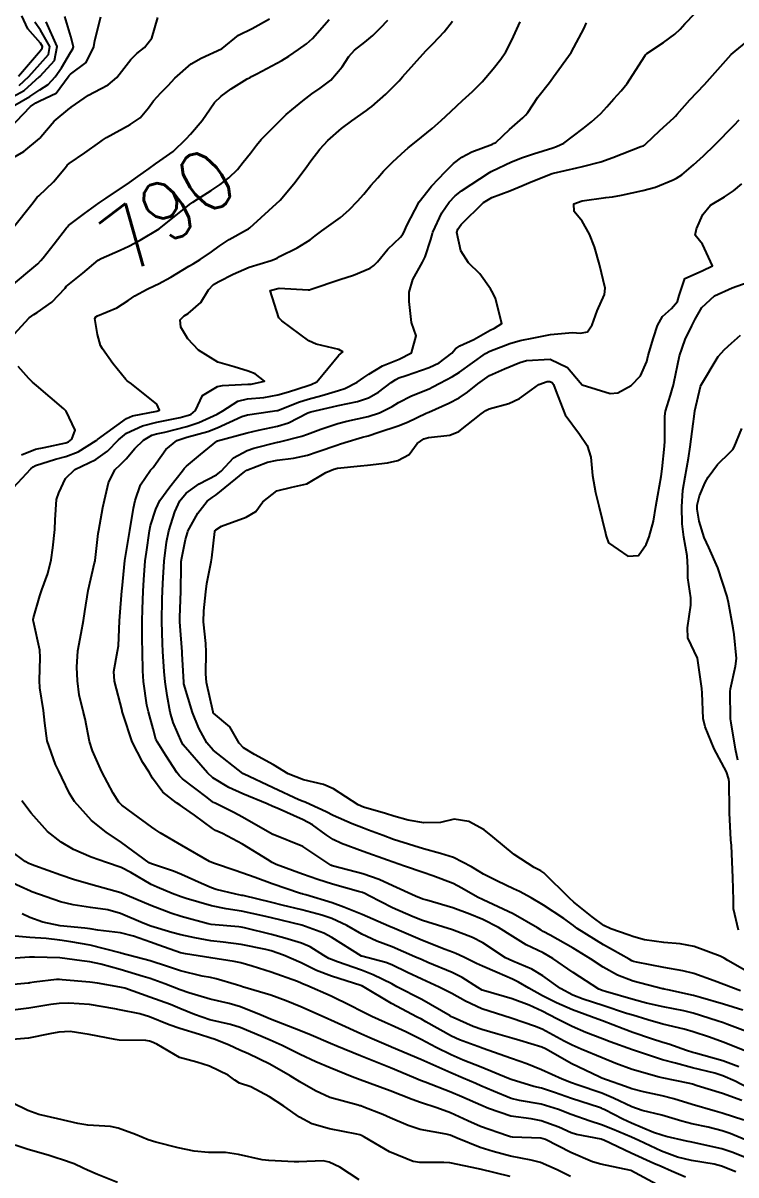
# Model space of a CAD drawing. Header units: metres. Extents: x 307586 to 320046, y 7427249 to 7434250.
# Drawn here: x 318993.1 to 319040.3, y 7429899.3 to 7429975.6 of the extents above; entities that cross this region are included whole.
import ezdxf
from ezdxf.enums import TextEntityAlignment as Align

# ---------------------------------------------------------------- set-up
doc = ezdxf.new("R2010")
doc.units = ezdxf.units.M
doc.header["$MEASUREMENT"] = 0
for name, color, linetype in [('Cotas', 45, 'Continuous'), ('Curvas de Nivel 1m', 11, 'Continuous'), ('Curvas de Nivel 5m', 15, 'Continuous')]:
    doc.layers.add(name, color=color, linetype=linetype)
doc.styles.add('Style-STANDARD', font='STANDARD.shx')

msp = doc.modelspace()

# ---------------------------------------------------------------- linework, layer by layer
at = {"layer": 'Curvas de Nivel 1m', "flags": 128}
for points, elevation in [([(318991.894, 7429944.208), (318993.607, 7429946.065), (318993.762, 7429946.216), (318993.916, 7429946.293), (318995.256, 7429946.714), (318995.926, 7429946.898), (318996.752, 7429947.206), (318997.942, 7429947.945), (318997.978, 7429947.974), (318998.021, 7429948.009), (318999.957, 7429949.416), (319000.356, 7429949.589), (319001.962, 7429949.904), (319002.125, 7429949.968), (319001.969, 7429950.349), (319000.279, 7429951.697), (318999.992, 7429951.91), (318999.901, 7429951.991), (318999.049, 7429953.05), (318998.351, 7429954.015), (318998.239, 7429954.24), (318998.022, 7429954.972), (318997.847, 7429956.022), (318997.92, 7429956.136), (318998.036, 7429956.199), (318999.314, 7429956.731), (319000.051, 7429957.215), (319000.503, 7429957.538), (319001.313, 7429957.978), (319001.82, 7429958.218), (319002.067, 7429958.339), (319002.881, 7429958.767), (319004.078, 7429959.492), (319004.361, 7429959.657), (319004.826, 7429959.933), (319005.57, 7429960.446), (319006.097, 7429960.829), (319006.749, 7429961.268), (319007.907, 7429961.902), (319008.041, 7429961.974), (319008.114, 7429962.036), (319010.133, 7429963.87), (319011.041, 7429964.964), (319011.721, 7429965.854), (319011.901, 7429966.108), (319012.162, 7429966.471), (319012.761, 7429967.255), (319013.274, 7429967.834), (319014.191, 7429968.624), (319014.883, 7429969.126), (319015.836, 7429969.804), (319016.05, 7429969.957), (319016.207, 7429970.079), (319017.118, 7429970.892), (319018.007, 7429971.782), (319018.114, 7429971.901), (319018.236, 7429972.038), (319019.776, 7429973.757), (319020.258, 7429974.257), (319020.988, 7429975.021), (319021.543, 7429975.737)], 791), ([(318992.159, 7429966.525), (318993.151, 7429967.092), (318994.181, 7429967.948), (318994.239, 7429968.002), (318994.283, 7429968.059), (318995.149, 7429969.095), (318996.202, 7429969.967), (318996.242, 7429970), (318996.287, 7429970.039), (318997.427, 7429970.816), (318998.221, 7429971.251), (318998.734, 7429971.503), (318999.3, 7429972.004), (319000.245, 7429973.196), (319000.64, 7429973.595), (319001.134, 7429973.981), (319001.622, 7429974.614), (319002.032, 7429975.972)], 787), ([(318992.188, 7429968.6), (318993.6, 7429970.069), (318993.946, 7429970.325), (318994.209, 7429970.456), (318995.297, 7429970.968), (318996.096, 7429972.041), (318996.147, 7429972.128), (318996.235, 7429972.228), (318997.284, 7429972.988), (318997.78, 7429974.025), (318997.843, 7429974.438), (318998.244, 7429976.02)], 786), ([(318992.193, 7429958.088), (318994.079, 7429959.652), (318994.273, 7429959.866), (318994.42, 7429960.057), (318995.158, 7429960.988), (318995.981, 7429962.041), (318996.041, 7429962.114), (318996.114, 7429962.183), (318997.17, 7429962.982), (318998.13, 7429963.689), (318998.611, 7429964.013), (319000.143, 7429965.041), (319000.695, 7429965.437), (319001.451, 7429965.977), (319001.861, 7429966.27), (319002.16, 7429966.467), (319003.036, 7429967.091), (319003.909, 7429967.944), (319004.186, 7429968.236), (319004.971, 7429969.156), (319005.489, 7429969.927), (319005.783, 7429970.35), (319006.216, 7429970.77), (319006.882, 7429971.255), (319007.941, 7429971.903), (319008.136, 7429971.999), (319008.234, 7429972.053), (319008.58, 7429972.239), (319010.245, 7429973.115), (319010.704, 7429973.41), (319011.351, 7429973.859), (319011.878, 7429974.232), (319012.26, 7429974.572), (319013.382, 7429975.833)], 789), ([(318992.211, 7429970.602), (318993.165, 7429971.13), (318994.197, 7429972.061), (318994.233, 7429972.095), (318995.177, 7429973.117), (318995.358, 7429974.049), (318994.63, 7429975.696)], 784), ([(318992.472, 7429962.084), (318993.672, 7429963.613), (318994.029, 7429964.062), (318994.134, 7429964.163), (318995.116, 7429965.077), (318995.9, 7429966.043), (318996.017, 7429966.18), (318996.157, 7429966.3), (318997.186, 7429967.012), (318998.178, 7429967.714), (318998.359, 7429967.838), (318998.633, 7429968.013), (319000.192, 7429968.878), (319000.852, 7429969.328), (319001.405, 7429969.978), (319001.738, 7429970.446), (319002.218, 7429970.974), (319002.711, 7429971.477), (319003.162, 7429971.956), (319004.242, 7429972.897), (319004.892, 7429973.288), (319006.253, 7429973.892), (319006.272, 7429973.901), (319006.297, 7429973.92), (319007.379, 7429974.791), (319008.266, 7429975.254), (319009.414, 7429975.883)], 788), ([(318992.787, 7429972.082), (318994.25, 7429973.785), (318994.374, 7429973.937), (318994.392, 7429974.059), (318994.255, 7429974.278), (318993.415, 7429975.224), (318993.009, 7429976.079)], 782), ([(319041.434, 7429904.879), (319040.258, 7429905.502), (319039.438, 7429905.872), (319038.921, 7429906.035), (319037.446, 7429906.396), (319036.306, 7429906.691), (319035.453, 7429906.926), (319033.463, 7429907.58), (319031.977, 7429908.111), (319031.47, 7429908.306), (319030.365, 7429908.73), (319029.478, 7429909.119), (319028.45, 7429909.64), (319027.49, 7429910.135), (319026.619, 7429910.541), (319025.502, 7429910.954), (319023.747, 7429911.46), (319023.511, 7429911.547), (319023.227, 7429911.704), (319022.172, 7429912.373), (319021.523, 7429912.697), (319019.902, 7429913.373), (319019.531, 7429913.537), (319019.054, 7429913.755), (319017.539, 7429914.397), (319016.536, 7429914.779), (319015.547, 7429915.239), (319014.536, 7429915.81), (319013.56, 7429916.28), (319012.882, 7429916.511), (319011.568, 7429916.857), (319010.263, 7429917.173), (319009.575, 7429917.335), (319007.674, 7429917.797), (319007.582, 7429917.817), (319007.181, 7429917.896), (319005.883, 7429918.212), (319005.587, 7429918.309), (319004.92, 7429918.596), (319003.596, 7429919.208), (319003.066, 7429919.416), (319001.602, 7429919.898), (319001.462, 7429919.971), (318999.623, 7429921.318), (318998.593, 7429922), (318997.634, 7429922.766), (318996.515, 7429924.027), (318996.183, 7429924.557), (318995.669, 7429925.633), (318995.465, 7429926.042), (318995.241, 7429926.483), (318994.694, 7429928.05), (318994.542, 7429929.224), (318994.449, 7429930.053), (318994.218, 7429931.576), (318994.192, 7429932.056), (318994.242, 7429933.579), (318994.202, 7429934.056), (318993.792, 7429935.962), (318993.771, 7429936.039), (318993.768, 7429936.06), (318993.767, 7429936.087), (318993.795, 7429936.199), (318994.208, 7429937.666), (318994.348, 7429938.055), (318994.751, 7429939.134), (318994.962, 7429940.049), (318995.066, 7429940.833), (318995.196, 7429942.047), (318995.226, 7429942.7), (318995.314, 7429944.046), (318995.458, 7429944.484), (318995.907, 7429945.428), (318996.523, 7429946.031), (318997.464, 7429946.473), (318997.923, 7429946.684), (318998.696, 7429947.238), (318999.421, 7429947.995), (318999.947, 7429948.426), (319001.019, 7429948.913), (319001.955, 7429949.155), (319003.495, 7429949.484), (319003.959, 7429949.596), (319004.217, 7429949.681), (319004.524, 7429949.934), (319004.983, 7429950.925), (319005.987, 7429951.527), (319006.318, 7429951.586), (319007.99, 7429951.677), (319008.197, 7429951.69), (319009.096, 7429951.883), (319008.47, 7429952.366), (319007.999, 7429952.538), (319007.084, 7429952.827), (319006.005, 7429953.15), (319004.722, 7429953.933), (319004.02, 7429954.687), (319003.539, 7429955.459), (319003.509, 7429955.948), (319003.771, 7429956.21), (319004.039, 7429956.374), (319004.884, 7429957.098), (319005.379, 7429957.927), (319005.707, 7429958.283), (319006.069, 7429958.492), (319007.014, 7429958.971), (319008.078, 7429959.428), (319009.537, 7429959.878), (319009.919, 7429960.039), (319010.087, 7429960.142), (319011.249, 7429960.705), (319012.104, 7429961.25), (319012.436, 7429961.517), (319012.881, 7429961.838), (319014.122, 7429962.727), (319014.708, 7429963.233), (319015.257, 7429963.809), (319015.664, 7429964.278), (319016.143, 7429964.844), (319016.587, 7429965.358), (319016.974, 7429965.792), (319017.56, 7429966.388), (319018.17, 7429966.948), (319018.612, 7429967.338), (319019.135, 7429967.766), (319020.192, 7429968.628), (319020.786, 7429969.155), (319021.428, 7429969.738), (319021.824, 7429970.119), (319022.214, 7429970.477), (319022.867, 7429971.077), (319023.502, 7429971.711), (319024.242, 7429972.573), (319024.736, 7429973.207), (319025.079, 7429973.692), (319025.48, 7429974.469), (319026.027, 7429975.682)], 792), ([(319040.964, 7429907.495), (319039.469, 7429908.1), (319038.568, 7429908.423), (319037.475, 7429908.777), (319036.883, 7429908.945), (319035.48, 7429909.286), (319034.476, 7429909.57), (319033.487, 7429909.873), (319033.074, 7429910.001), (319031.496, 7429910.51), (319030.187, 7429910.939), (319029.506, 7429911.198), (319028.685, 7429911.638), (319027.521, 7429912.496), (319026.801, 7429912.936), (319025.531, 7429913.451), (319025.049, 7429913.685), (319023.543, 7429914.666), (319022.863, 7429915.027), (319021.551, 7429915.526), (319020.902, 7429915.737), (319019.559, 7429916.151), (319018.93, 7429916.389), (319017.571, 7429916.999), (319016.022, 7429917.793), (319015.731, 7429917.944), (319015.585, 7429918.001), (319015.317, 7429918.071), (319013.59, 7429918.551), (319012.616, 7429918.858), (319011.597, 7429919.226), (319009.87, 7429919.867), (319009.605, 7429919.995), (319009.296, 7429920.185), (319007.623, 7429921.211), (319006.31, 7429921.91), (319005.841, 7429922.123), (319005.636, 7429922.246), (319004.446, 7429923.131), (319003.65, 7429923.69), (319003.507, 7429923.797), (319003.264, 7429923.946), (319002.346, 7429924.646), (319001.669, 7429925.582), (319001.451, 7429925.972), (319001.043, 7429926.616), (319000.317, 7429927.984), (318999.721, 7429929.8), (318999.673, 7429929.99), (318999.653, 7429930.061), (318999.155, 7429931.996), (318999.119, 7429932.637), (318999.363, 7429933.994), (318999.417, 7429934.353), (318999.492, 7429935.993), (318999.501, 7429936.289), (318999.651, 7429937.992), (318999.665, 7429938.151), (318999.843, 7429939.99), (319000.123, 7429941.733), (319000.161, 7429941.987), (319000.413, 7429943.459), (319000.523, 7429943.984), (319000.871, 7429945.012), (319001.544, 7429945.974), (319001.719, 7429946.169), (319001.92, 7429946.453), (319002.547, 7429947.347), (319003.289, 7429947.95), (319003.945, 7429948.176), (319005.327, 7429948.549), (319005.952, 7429948.79), (319007.599, 7429949.544), (319007.96, 7429949.656), (319009.458, 7429949.878), (319009.902, 7429949.932), (319009.964, 7429949.946), (319011.338, 7429950.49), (319011.976, 7429950.691), (319012.878, 7429950.938), (319013.984, 7429951.258), (319014.406, 7429951.397), (319015.234, 7429951.808), (319015.678, 7429952.122), (319015.998, 7429952.352), (319016.898, 7429952.898), (319018.009, 7429953.342), (319018.821, 7429953.768), (319019.135, 7429954.874), (319018.822, 7429955.768), (319018.672, 7429957.153), (319018.68, 7429957.771), (319018.909, 7429958.605), (319019.544, 7429959.758), (319019.722, 7429960.122), (319020.106, 7429961.27), (319020.208, 7429961.653), (319020.242, 7429961.749), (319020.834, 7429963.035), (319021.328, 7429963.738), (319021.721, 7429964.151), (319022.14, 7429964.485), (319023.99, 7429965.702), (319024.092, 7429965.763), (319024.154, 7429965.797), (319025.445, 7429966.406), (319026.168, 7429966.701), (319026.9, 7429966.945), (319028.178, 7429967.338), (319028.419, 7429967.417), (319028.909, 7429967.649), (319030.193, 7429968.61), (319030.75, 7429969.071), (319031.368, 7429969.618), (319031.771, 7429970.053), (319032.218, 7429970.593), (319032.705, 7429971.124), (319033.108, 7429971.597), (319034.251, 7429973.392), (319034.327, 7429973.504), (319034.41, 7429973.578), (319035.514, 7429974.317), (319036.273, 7429974.87), (319036.627, 7429975.207), (319036.939, 7429975.553), (319037.589, 7429976.248)], 794), ([(318992.834, 7429971.471), (318993.486, 7429972.071), (318994.241, 7429972.9), (318994.776, 7429973.526), (318994.864, 7429974.054), (318994.264, 7429975.144), (318993.872, 7429975.669)], 783), ([(319040.5, 7429906.452), (319039.453, 7429906.863), (319037.627, 7429907.361), (319037.461, 7429907.403), (319037.043, 7429907.536), (319035.868, 7429907.955), (319035.468, 7429908.077), (319034.73, 7429908.308), (319033.475, 7429908.742), (319032.856, 7429908.968), (319031.482, 7429909.5), (319031.172, 7429909.613), (319029.492, 7429910.227), (319028.435, 7429910.704), (319027.506, 7429911.17), (319026.598, 7429911.664), (319025.911, 7429912.068), (319025.519, 7429912.264), (319024.506, 7429912.707), (319023.527, 7429913.13), (319023.136, 7429913.313), (319022.292, 7429913.719), (319021.769, 7429913.96), (319021.536, 7429914.052), (319021.047, 7429914.226), (319019.544, 7429914.827), (319017.707, 7429915.613), (319017.552, 7429915.678), (319017.486, 7429915.705), (319017.331, 7429915.773), (319015.564, 7429916.552), (319014.338, 7429917.046), (319013.575, 7429917.318), (319011.819, 7429917.846), (319011.634, 7429917.9), (319011.584, 7429917.916), (319011.484, 7429917.951), (319009.59, 7429918.575), (319008.483, 7429918.992), (319007.597, 7429919.312), (319007.157, 7429919.455), (319005.782, 7429919.917), (319005.604, 7429919.993), (319005.456, 7429920.071), (319003.62, 7429921.112), (319002.177, 7429921.962), (319001.85, 7429922.181), (319001.637, 7429922.341), (319000.382, 7429923.246), (318999.651, 7429923.788), (318999.453, 7429923.992), (318999.066, 7429924.588), (318998.321, 7429926.004), (318997.694, 7429927.401), (318997.509, 7429928.013), (318997.207, 7429929.507), (318997.088, 7429930.02), (318996.823, 7429931.107), (318996.707, 7429932.026), (318996.665, 7429932.935), (318996.734, 7429934.026), (318996.939, 7429935.177), (318997.108, 7429936.02), (318997.2, 7429936.621), (318997.401, 7429938.016), (318997.841, 7429939.844), (318997.877, 7429939.975), (318997.885, 7429940.01), (318998.082, 7429941.796), (318998.114, 7429942.008), (318998.389, 7429943.504), (318998.494, 7429944.004), (318998.761, 7429945.144), (318999.181, 7429945.997), (318999.543, 7429946.369), (318999.924, 7429946.742), (319000.505, 7429947.413), (319001.066, 7429947.979), (319001.624, 7429948.295), (319001.947, 7429948.385), (319002.499, 7429948.512), (319003.952, 7429948.883), (319004.75, 7429949.137), (319005.961, 7429949.692), (319006.324, 7429949.916), (319007.316, 7429950.563), (319007.975, 7429950.718), (319009.051, 7429950.809), (319009.979, 7429950.97), (319010.673, 7429951.173), (319011.989, 7429951.59), (319012.185, 7429951.652), (319012.556, 7429951.842), (319014.011, 7429953.6), (319014.132, 7429953.698), (319014.276, 7429953.817), (319014.015, 7429953.988), (319012.507, 7429954.332), (319012.02, 7429954.544), (319010.241, 7429955.868), (319010.036, 7429956.087), (319009.468, 7429957.879), (319010.065, 7429958.031), (319011.993, 7429957.921), (319012.064, 7429957.927), (319012.183, 7429957.967), (319014.071, 7429958.618), (319014.976, 7429958.909), (319016.079, 7429959.376), (319016.336, 7429959.542), (319016.569, 7429959.795), (319017.262, 7429960.622), (319018.107, 7429961.413), (319018.263, 7429961.626), (319018.335, 7429961.777), (319018.502, 7429962.159), (319019.336, 7429963.762), (319020.144, 7429964.809), (319020.612, 7429965.281), (319021.058, 7429965.741), (319021.599, 7429966.298), (319022.168, 7429966.72), (319022.829, 7429967.065), (319024.181, 7429967.584), (319024.265, 7429967.616), (319024.405, 7429967.698), (319025.323, 7429968.558), (319026.199, 7429969.324), (319026.387, 7429969.492), (319026.533, 7429969.677), (319027.191, 7429970.697), (319027.957, 7429971.663), (319028.079, 7429971.817), (319028.237, 7429972.031), (319029.408, 7429973.643), (319030.269, 7429975.27), (319030.369, 7429975.532), (319030.42, 7429975.629)], 793), ([(319040.77, 7429910.221), (319039.499, 7429910.599), (319037.971, 7429911.06), (319037.508, 7429911.183), (319035.796, 7429911.556), (319035.563, 7429911.609), (319035.513, 7429911.617), (319035.44, 7429911.634), (319033.518, 7429912.138), (319032.462, 7429912.536), (319031.527, 7429913.068), (319030.69, 7429913.618), (319029.54, 7429914.322), (319028.007, 7429915.187), (319027.551, 7429915.43), (319027.408, 7429915.508), (319027.172, 7429915.656), (319025.567, 7429916.588), (319023.9, 7429917.375), (319023.58, 7429917.516), (319023.197, 7429917.706), (319022.17, 7429918.302), (319021.592, 7429918.598), (319020.23, 7429919.111), (319019.599, 7429919.323), (319018.361, 7429919.762), (319017.607, 7429920.02), (319017.238, 7429920.146), (319015.617, 7429920.727), (319014.193, 7429921.246), (319013.628, 7429921.513), (319013.185, 7429921.827), (319012.28, 7429922.481), (319011.643, 7429922.819), (319009.921, 7429923.596), (319009.651, 7429923.709), (319009.262, 7429923.874), (319007.659, 7429924.532), (319006.725, 7429924.966), (319005.67, 7429925.608), (319005.313, 7429925.924), (319003.701, 7429927.793), (319003.607, 7429927.941), (319003.032, 7429929.267), (319002.84, 7429929.953), (319002.647, 7429931.049), (319002.503, 7429931.959), (319002.437, 7429932.637), (319002.355, 7429933.961), (319002.325, 7429934.509), (319002.294, 7429935.962), (319002.32, 7429937.457), (319002.331, 7429937.962), (319002.351, 7429938.485), (319002.444, 7429939.961), (319002.596, 7429941.225), (319002.759, 7429941.957), (319003.16, 7429943.225), (319003.479, 7429943.946), (319003.898, 7429944.47), (319004.762, 7429945.074), (319005.91, 7429945.666), (319006.211, 7429945.916), (319007.037, 7429946.792), (319007.934, 7429947.292), (319008.387, 7429947.435), (319009.942, 7429947.834), (319009.971, 7429947.841), (319010.092, 7429947.869), (319011.56, 7429948.24), (319011.948, 7429948.375), (319012.82, 7429948.706), (319013.956, 7429949.086), (319014.539, 7429949.232), (319015.96, 7429949.536), (319016.715, 7429949.789), (319017.544, 7429950.202), (319017.973, 7429950.459), (319018.836, 7429950.911), (319019.987, 7429951.382), (319020.239, 7429951.498), (319020.695, 7429951.743), (319021.543, 7429952.189), (319022, 7429952.476), (319023.731, 7429953.704), (319024.015, 7429953.861), (319025.33, 7429954.377), (319026.022, 7429954.566), (319026.937, 7429954.758), (319028.026, 7429954.976), (319029.496, 7429955.107), (319030.027, 7429955.057), (319030.494, 7429955.159), (319030.795, 7429955.622), (319031.125, 7429956.541), (319031.598, 7429957.615), (319031.645, 7429958.037), (319031.27, 7429959.618), (319030.939, 7429960.783), (319030.62, 7429961.625), (319030.121, 7429962.474), (319029.607, 7429963.117), (319029.585, 7429963.638), (319030.135, 7429963.837), (319031.7, 7429964.051), (319032.138, 7429964.103), (319032.743, 7429964.202), (319034.147, 7429964.506), (319034.99, 7429964.732), (319036.158, 7429965.213), (319036.385, 7429965.332), (319036.72, 7429965.554), (319037.502, 7429966.214), (319038.176, 7429966.814), (319038.915, 7429967.529), (319040.196, 7429968.832), (319040.524, 7429969.182)], 796), ([(319040.615, 7429911.499), (319039.517, 7429911.915), (319038.876, 7429912.16), (319037.524, 7429912.648), (319036.808, 7429912.823), (319035.528, 7429913.039), (319033.721, 7429913.388), (319033.531, 7429913.437), (319033.427, 7429913.477), (319033.247, 7429913.584), (319032.148, 7429914.21), (319031.542, 7429914.537), (319029.806, 7429915.627), (319029.556, 7429915.811), (319028.917, 7429916.282), (319027.576, 7429917.175), (319026.745, 7429917.663), (319025.983, 7429918.07), (319025.589, 7429918.255), (319024.527, 7429918.758), (319023.598, 7429919.23), (319023.3, 7429919.405), (319022.799, 7429919.712), (319021.612, 7429920.32), (319020.757, 7429920.597), (319019.62, 7429920.896), (319017.996, 7429921.397), (319017.629, 7429921.523), (319016.94, 7429921.78), (319015.98, 7429922.139), (319015.638, 7429922.265), (319014.891, 7429922.557), (319013.646, 7429923.109), (319013.166, 7429923.345), (319012.104, 7429923.843), (319011.787, 7429923.981), (319011.655, 7429924.028), (319011.369, 7429924.14), (319009.664, 7429924.951), (319007.693, 7429925.87), (319007.673, 7429925.877), (319007.649, 7429925.89), (319005.696, 7429927.438), (319005.276, 7429927.924), (319004.738, 7429928.904), (319004.313, 7429929.934), (319003.751, 7429931.828), (319003.737, 7429931.94), (319003.64, 7429933.81), (319003.632, 7429933.942), (319003.496, 7429935.65), (319003.484, 7429935.945), (319003.492, 7429936.25), (319003.546, 7429937.944), (319003.566, 7429939.67), (319003.581, 7429939.944), (319003.612, 7429940.178), (319003.865, 7429941.389), (319003.98, 7429941.831), (319004.018, 7429941.939), (319004.675, 7429943.142), (319005.297, 7429943.926), (319005.635, 7429944.183), (319005.897, 7429944.361), (319007.784, 7429945.892), (319007.855, 7429945.949), (319007.914, 7429945.985), (319009.293, 7429946.506), (319009.925, 7429946.646), (319011.007, 7429946.779), (319011.93, 7429946.981), (319012.584, 7429947.19), (319013.941, 7429947.663), (319014.059, 7429947.701), (319014.404, 7429947.815), (319015.589, 7429948.161), (319015.948, 7429948.267), (319016.66, 7429948.499), (319017.954, 7429948.918), (319018.563, 7429949.158), (319019.798, 7429949.752), (319019.909, 7429949.805), (319019.964, 7429949.829), (319021.293, 7429950.417), (319021.979, 7429950.78), (319022.544, 7429951.162), (319023.209, 7429951.712), (319023.998, 7429952.245), (319024.986, 7429952.708), (319026.007, 7429953.128), (319026.432, 7429953.253), (319028.01, 7429953.328), (319029.154, 7429952.793), (319029.994, 7429951.785), (319030.126, 7429951.629), (319031.985, 7429951.065), (319032.486, 7429951.102), (319033.383, 7429951.589), (319034, 7429952.243), (319034.403, 7429953.182), (319034.506, 7429953.575), (319034.844, 7429954.752), (319035.13, 7429955.569), (319035.451, 7429956.164), (319036.054, 7429956.699), (319036.45, 7429957.165), (319036.564, 7429957.555), (319036.935, 7429958.691), (319038.079, 7429959.182), (319038.757, 7429959.53), (319038.104, 7429960.967), (319037.612, 7429961.545), (319037.695, 7429961.966), (319038.127, 7429962.911), (319038.63, 7429963.533), (319039.558, 7429964.102), (319040.148, 7429964.489), (319040.713, 7429964.946)], 797), ([(319041.523, 7429912.505), (319039.788, 7429913.507), (319039.535, 7429913.655), (319039.267, 7429913.783), (319037.547, 7429914.436), (319036.622, 7429914.617), (319035.544, 7429914.693), (319034.249, 7429914.87), (319033.548, 7429915.074), (319033.172, 7429915.208), (319032.034, 7429915.603), (319031.556, 7429915.819), (319030.792, 7429916.39), (319029.579, 7429917.377), (319029.297, 7429917.633), (319027.599, 7429919.304), (319027.393, 7429919.445), (319026.942, 7429919.66), (319025.616, 7429920.532), (319024.21, 7429921.694), (319023.637, 7429922.15), (319022.634, 7429922.707), (319021.644, 7429922.869), (319020.74, 7429922.641), (319019.642, 7429922.631), (319018.6, 7429922.804), (319017.646, 7429923.067), (319017.108, 7429923.239), (319015.651, 7429923.652), (319015.301, 7429923.804), (319013.663, 7429924.873), (319012.99, 7429925.154), (319011.669, 7429925.464), (319010.654, 7429925.86), (319009.682, 7429926.465), (319008.43, 7429927.145), (319007.698, 7429927.588), (319007.419, 7429927.894), (319006.799, 7429928.989), (319005.723, 7429929.884), (319005.696, 7429929.92), (319005.683, 7429929.961), (319005.247, 7429931.925), (319005.197, 7429932.488), (319005.231, 7429933.925), (319005.198, 7429934.506), (319005.055, 7429935.927), (319005.068, 7429936.663), (319005.214, 7429937.926), (319005.279, 7429938.475), (319005.548, 7429939.923), (319005.592, 7429940.178), (319005.795, 7429941.921), (319005.817, 7429941.977), (319005.874, 7429942.04), (319006.233, 7429942.271), (319007.883, 7429942.865), (319008.527, 7429943.243), (319008.99, 7429943.879), (319009.9, 7429944.61), (319010.899, 7429944.856), (319011.905, 7429945.089), (319013.142, 7429945.832), (319013.68, 7429946.06), (319013.917, 7429946.111), (319015.452, 7429946.272), (319015.921, 7429946.322), (319017.231, 7429946.473), (319017.926, 7429946.62), (319018.677, 7429947.017), (319019.206, 7429947.757), (319019.637, 7429948.062), (319019.947, 7429948.143), (319021.376, 7429948.308), (319021.951, 7429948.551), (319023.436, 7429949.708), (319023.739, 7429949.93), (319023.968, 7429950.042), (319025.27, 7429950.391), (319025.979, 7429950.733), (319026.537, 7429951.12), (319027.267, 7429951.667), (319027.804, 7429951.853), (319027.995, 7429951.866), (319028.135, 7429951.799), (319028.236, 7429951.656), (319028.393, 7429951.247), (319029.012, 7429949.64), (319029.95, 7429948.366), (319030.47, 7429947.625), (319030.699, 7429946.855), (319030.81, 7429945.621), (319031.006, 7429944.515), (319031.23, 7429943.617), (319031.67, 7429941.817), (319031.712, 7429941.612), (319031.866, 7429941.166), (319033.165, 7429940.279), (319033.854, 7429940.336), (319034.369, 7429941.071), (319034.575, 7429941.573), (319034.855, 7429942.598), (319034.998, 7429943.569), (319035.139, 7429944.329), (319035.37, 7429945.566), (319035.431, 7429946.062), (319035.581, 7429947.564), (319035.602, 7429947.908), (319035.596, 7429949.564), (319035.644, 7429949.887), (319035.984, 7429950.954), (319036.122, 7429951.427), (319036.156, 7429951.558), (319036.192, 7429951.755), (319036.567, 7429953.554), (319036.941, 7429954.639), (319037.389, 7429955.547), (319037.613, 7429955.979), (319038.055, 7429956.768), (319038.885, 7429957.528), (319040.068, 7429958.057), (319041.128, 7429958.443)], 798), ([(319040.488, 7429915.501), (319040.162, 7429916.92), (319040.154, 7429917.504), (319040.098, 7429919.005), (319040.077, 7429919.505), (319040.01, 7429921.123), (319039.983, 7429921.506), (319039.884, 7429923.274), (319039.881, 7429923.508), (319039.864, 7429925.324), (319039.844, 7429925.508), (319039.688, 7429925.997), (319038.875, 7429927.518), (319038.266, 7429928.976), (319038.15, 7429929.526), (319038.071, 7429931.204), (319038.046, 7429931.527), (319037.773, 7429933.53), (319037.133, 7429934.88), (319037.108, 7429935.54), (319037.319, 7429937.041), (319037.319, 7429937.538), (319037.138, 7429938.843), (319037.119, 7429939.541), (319037.087, 7429940.309), (319036.872, 7429941.545), (319036.76, 7429942.425), (319036.731, 7429943.547), (319036.806, 7429944.65), (319036.95, 7429945.545), (319037.169, 7429946.775), (319037.279, 7429947.54), (319037.481, 7429949.06), (319037.538, 7429949.536), (319037.599, 7429949.905), (319037.974, 7429951.53), (319037.994, 7429951.595), (319039.144, 7429953.523), (319039.554, 7429953.983), (319040.026, 7429954.391), (319040.606, 7429954.932)], 799), ([(319040.698, 7429904.219), (319039.425, 7429904.686), (319037.75, 7429905.206), (319037.431, 7429905.303), (319037.251, 7429905.352), (319036.292, 7429905.547), (319035.435, 7429905.726), (319035.221, 7429905.778), (319033.444, 7429906.287), (319032.37, 7429906.675), (319031.455, 7429907.05), (319030.064, 7429907.624), (319029.465, 7429907.886), (319028.945, 7429908.159), (319027.476, 7429908.949), (319026.975, 7429909.155), (319025.483, 7429909.663), (319025.434, 7429909.68), (319023.492, 7429910.297), (319022.407, 7429910.809), (319021.507, 7429911.316), (319020.669, 7429911.738), (319019.518, 7429912.276), (319018.568, 7429912.714), (319017.527, 7429913.215), (319017.124, 7429913.372), (319015.533, 7429913.792), (319015.512, 7429913.8), (319013.545, 7429915.028), (319013.023, 7429915.303), (319011.553, 7429915.85), (319009.56, 7429916.32), (319008.982, 7429916.456), (319007.566, 7429916.762), (319006.544, 7429916.93), (319005.571, 7429917.114), (319003.913, 7429917.602), (319003.58, 7429917.715), (319002.966, 7429917.949), (319001.981, 7429918.358), (319001.589, 7429918.546), (319000.24, 7429919.34), (318999.6, 7429919.664), (318998.628, 7429920), (318997.606, 7429920.351), (318996.438, 7429920.855), (318995.616, 7429921.334), (318994.724, 7429922.049), (318993.641, 7429923.262), (318993.017, 7429924.07)], 791), ([(319041.251, 7429901.482), (319039.94, 7429902.047), (319039.4, 7429902.229), (319038.466, 7429902.455), (319037.404, 7429902.681), (319036.726, 7429902.86), (319035.41, 7429903.257), (319034.094, 7429903.573), (319033.415, 7429903.802), (319032.209, 7429904.386), (319031.424, 7429904.71), (319029.794, 7429905.261), (319029.431, 7429905.388), (319028.807, 7429905.636), (319027.442, 7429906.261), (319026.459, 7429906.654), (319025.453, 7429907.013), (319023.499, 7429907.7), (319023.463, 7429907.713), (319021.996, 7429908.25), (319021.471, 7429908.496), (319019.778, 7429909.449), (319019.482, 7429909.612), (319019.209, 7429909.753), (319017.496, 7429910.659), (319015.573, 7429911.799), (319015.536, 7429911.822), (319015.513, 7429911.829), (319015.468, 7429911.846), (319013.519, 7429912.466), (319012.532, 7429912.844), (319011.528, 7429913.338), (319010.355, 7429913.862), (319009.536, 7429914.135), (319009.179, 7429914.231), (319007.54, 7429914.56), (319006.35, 7429914.717), (319005.542, 7429914.814), (319004.478, 7429914.996), (319003.545, 7429915.194), (319002.955, 7429915.357), (319001.551, 7429915.778), (319001.047, 7429915.975), (318999.562, 7429916.626), (318998.713, 7429916.851), (318997.568, 7429917.003), (318996.407, 7429917.191), (318995.573, 7429917.39), (318993.682, 7429918.059), (318993.583, 7429918.1), (318992.218, 7429918.71)], 789), ([(319041.375, 7429900.283), (319040.107, 7429900.774), (319039.386, 7429901.016), (319037.477, 7429901.444), (319037.392, 7429901.457), (319037.048, 7429901.535), (319035.692, 7429901.851), (319035.397, 7429901.929), (319034.851, 7429902.113), (319033.404, 7429902.726), (319032.819, 7429902.998), (319031.63, 7429903.607), (319031.486, 7429903.681), (319031.414, 7429903.712), (319031.267, 7429903.759), (319029.42, 7429904.37), (319028.3, 7429904.766), (319027.427, 7429905.037), (319026.934, 7429905.163), (319025.432, 7429905.612), (319025.251, 7429905.682), (319023.444, 7429906.445), (319022.259, 7429906.909), (319021.456, 7429907.25), (319020.465, 7429907.74), (319019.468, 7429908.274), (319018.459, 7429908.775), (319017.477, 7429909.222), (319017.091, 7429909.388), (319016.208, 7429909.789), (319015.488, 7429910.14), (319014.806, 7429910.494), (319013.503, 7429911.139), (319011.897, 7429911.844), (319011.616, 7429911.951), (319011.514, 7429911.994), (319011.268, 7429912.1), (319009.522, 7429912.738), (319008.276, 7429913.132), (319007.527, 7429913.346), (319007.076, 7429913.445), (319005.53, 7429913.677), (319003.849, 7429913.937), (319003.534, 7429914.017), (319002.089, 7429914.512), (319001.54, 7429914.707), (319000.407, 7429915.119), (318999.546, 7429915.33), (318998.05, 7429915.503), (318997.549, 7429915.594), (318997.182, 7429915.648), (318995.551, 7429915.808), (318994.4, 7429916.052), (318993.557, 7429916.354), (318993.045, 7429916.583)], 788), ([(319040.316, 7429899.496), (319039.368, 7429899.879), (319038.883, 7429900.002), (319037.374, 7429900.245), (319036.45, 7429900.471), (319035.383, 7429900.877), (319033.876, 7429901.575), (319033.395, 7429901.795), (319032.14, 7429902.332), (319031.403, 7429902.625), (319030.653, 7429902.865), (319029.41, 7429903.301), (319028.573, 7429903.638), (319027.416, 7429903.986), (319025.973, 7429904.226), (319025.42, 7429904.366), (319024.263, 7429904.853), (319023.428, 7429905.21), (319023.086, 7429905.361), (319022.245, 7429905.718), (319021.438, 7429906.066), (319020.846, 7429906.332), (319019.451, 7429906.937), (319017.492, 7429907.77), (319017.463, 7429907.784), (319016.062, 7429908.384), (319015.471, 7429908.645), (319013.964, 7429909.329), (319013.48, 7429909.543), (319013.286, 7429909.628), (319012.844, 7429909.83), (319011.492, 7429910.435), (319010.52, 7429910.837), (319009.503, 7429911.196), (319007.635, 7429911.765), (319007.512, 7429911.801), (319007.236, 7429911.894), (319005.899, 7429912.296), (319005.517, 7429912.375), (319004.97, 7429912.474), (319003.522, 7429912.827), (319002.675, 7429913.103), (319001.528, 7429913.49), (318999.585, 7429913.989), (318999.533, 7429914.001), (318997.538, 7429914.527), (318996.255, 7429914.745), (318995.541, 7429914.843), (318994.621, 7429914.97), (318993.543, 7429915.028), (318992.572, 7429915.103)], 787), ([(319036.971, 7429899.148), (319036.054, 7429899.55), (319035.367, 7429899.85), (319034.87, 7429900.065), (319033.38, 7429900.74), (319031.556, 7429901.598), (319031.442, 7429901.648), (319031.394, 7429901.665), (319029.754, 7429901.984), (319029.398, 7429902.095), (319028.588, 7429902.451), (319027.405, 7429902.891), (319026.749, 7429903.002), (319025.408, 7429903.2), (319023.925, 7429903.695), (319023.415, 7429903.912), (319022.168, 7429904.466), (319021.423, 7429904.783), (319019.739, 7429905.438), (319019.431, 7429905.557), (319018.951, 7429905.755), (319017.442, 7429906.398), (319016.433, 7429906.8), (319015.454, 7429907.178), (319013.877, 7429907.816), (319013.465, 7429907.995), (319012.183, 7429908.552), (319011.473, 7429908.849), (319009.892, 7429909.453), (319009.48, 7429909.619), (319008.88, 7429909.876), (319007.491, 7429910.429), (319006.743, 7429910.652), (319005.498, 7429910.941), (319004.089, 7429911.349), (319003.507, 7429911.567), (319002.489, 7429911.955), (319001.77, 7429912.22), (319001.516, 7429912.304), (319001.053, 7429912.439), (318999.522, 7429912.908), (318998.26, 7429913.268), (318997.527, 7429913.41), (318996.99, 7429913.483), (318995.527, 7429913.674), (318993.857, 7429913.727), (318993.528, 7429913.716), (318991.993, 7429913.616)], 786), ([(319029.359, 7429899.195), (319028.465, 7429899.639), (319027.37, 7429900.124), (319026.761, 7429900.271), (319025.376, 7429900.55), (319024.226, 7429900.846), (319023.384, 7429901.109), (319021.86, 7429901.723), (319021.537, 7429901.87), (319021.395, 7429901.932), (319021.126, 7429902.002), (319019.398, 7429902.301), (319018.597, 7429902.562), (319017.406, 7429903.09), (319016.927, 7429903.296), (319015.659, 7429903.796), (319015.479, 7429903.864), (319015.414, 7429903.885), (319015.29, 7429903.926), (319013.419, 7429904.43), (319012.461, 7429904.872), (319011.429, 7429905.46), (319010.784, 7429905.856), (319009.444, 7429906.635), (319008.02, 7429907.318), (319007.458, 7429907.569), (319006.75, 7429907.901), (319005.822, 7429908.271), (319005.468, 7429908.388), (319004.792, 7429908.604), (319003.474, 7429909.003), (319002.769, 7429909.244), (319001.481, 7429909.776), (319000.83, 7429909.977), (318999.487, 7429910.244), (318999.169, 7429910.311), (318997.492, 7429910.591), (318996.128, 7429910.666), (318995.489, 7429910.658), (318994.936, 7429910.598), (318993.486, 7429910.345), (318991.504, 7429910.11)], 784), ([(319025.358, 7429899.197), (319023.385, 7429899.677), (319023.363, 7429899.684), (319023.269, 7429899.701), (319021.369, 7429900.095), (319020.971, 7429900.124), (319019.368, 7429900.117), (319018.936, 7429900.188), (319017.379, 7429900.816), (319015.707, 7429901.795), (319015.505, 7429901.909), (319015.394, 7429901.946), (319015.203, 7429901.993), (319013.398, 7429902.353), (319012.234, 7429902.671), (319011.406, 7429903.126), (319010.375, 7429903.86), (319009.419, 7429904.474), (319008.18, 7429905.128), (319007.428, 7429905.381), (319007.116, 7429905.581), (319006.687, 7429905.901), (319005.442, 7429906.501), (319004.613, 7429906.761), (319003.45, 7429907.071), (319001.968, 7429907.962), (319001.609, 7429908.112), (319001.465, 7429908.158), (319001.239, 7429908.199), (318999.465, 7429908.233), (318999.194, 7429908.265), (318997.469, 7429908.6), (318996.23, 7429908.788), (318995.47, 7429908.761), (318994.878, 7429908.637), (318993.466, 7429908.36), (318991.587, 7429908.211)], 783), ([(319015.355, 7429898.964), (319014.084, 7429899.813), (319013.368, 7429900.153), (319012.969, 7429900.226), (319011.368, 7429900.156), (319011.054, 7429900.159), (319009.368, 7429900.242), (319008.943, 7429900.301), (319007.374, 7429900.659), (319006.506, 7429900.773), (319005.376, 7429900.787), (319004.441, 7429900.865), (319003.38, 7429901.081), (319001.883, 7429901.465), (319001.388, 7429901.632), (319000.54, 7429901.979), (318999.397, 7429902.397), (318998.889, 7429902.504), (318997.392, 7429902.59), (318996.717, 7429902.696), (318995.397, 7429903.01), (318994.148, 7429903.306), (318993.406, 7429903.568), (318992.378, 7429904.076)], 782), ([(318999.351, 7429898.801), (318998.025, 7429899.334), (318997.359, 7429899.606), (318997.089, 7429899.743), (318996.492, 7429900.023), (318995.656, 7429900.326), (318995.367, 7429900.415), (318994.824, 7429900.59), (318993.372, 7429901.007), (318992.578, 7429901.275)], 781)]:
    msp.add_lwpolyline(points, dxfattribs=dict(at, elevation=elevation))
at = {"layer": 'Curvas de Nivel 5m', "flags": 128}
for points, elevation in [([(318992.017, 7429954.463), (318993.505, 7429956.068), (318993.806, 7429956.294), (318994.038, 7429956.432), (318994.994, 7429957.105), (318995.887, 7429958.042), (318995.964, 7429958.141), (318996.065, 7429958.245), (318997.065, 7429959.038), (318998.082, 7429959.902), (318998.27, 7429960.017), (318999.53, 7429960.56), (319000.095, 7429960.822), (319000.852, 7429961.232), (319002.113, 7429961.97), (319004.129, 7429963.587), (319004.335, 7429963.733), (319004.65, 7429963.935), (319005.549, 7429964.516), (319006.143, 7429964.914), (319006.721, 7429965.34), (319007.295, 7429965.909), (319007.682, 7429966.383), (319008.169, 7429966.981), (319008.565, 7429967.507), (319008.88, 7429967.89), (319010.196, 7429969.224), (319010.528, 7429969.539), (319010.903, 7429969.863), (319011.626, 7429970.442), (319012.219, 7429970.91), (319012.769, 7429971.298), (319013.492, 7429971.831), (319014.242, 7429972.715), (319014.667, 7429973.398), (319015.057, 7429973.812), (319015.732, 7429974.331), (319016.263, 7429974.786), (319016.78, 7429975.283), (319017.255, 7429975.79)], 790), ([(318992.399, 7429970.087), (318993.537, 7429970.746), (318994.22, 7429971.174), (318994.753, 7429971.527), (318995.232, 7429972.05), (318995.64, 7429972.645), (318996.249, 7429973.657), (318996.402, 7429973.888), (318996.446, 7429974.038), (318996.26, 7429974.711), (318995.857, 7429976.044)], 785), ([(319041.474, 7429908.621), (319039.701, 7429909.287), (319039.482, 7429909.369), (319039.075, 7429909.514), (319037.49, 7429910.02), (319036.86, 7429910.172), (319035.496, 7429910.435), (319034.386, 7429910.685), (319033.503, 7429910.928), (319031.665, 7429911.454), (319031.511, 7429911.501), (319031.244, 7429911.613), (319029.524, 7429912.705), (319028.184, 7429913.643), (319027.536, 7429914.004), (319026.414, 7429914.539), (319025.547, 7429915.081), (319024.594, 7429915.69), (319023.561, 7429916.21), (319022.697, 7429916.582), (319021.572, 7429916.98), (319019.838, 7429917.489), (319019.58, 7429917.573), (319019.095, 7429917.755), (319017.59, 7429918.454), (319016.688, 7429918.878), (319015.597, 7429919.252), (319013.669, 7429919.753), (319013.602, 7429919.77), (319013.565, 7429919.783), (319013.487, 7429919.822), (319011.621, 7429921.044), (319009.664, 7429921.838), (319009.633, 7429921.852), (319009.602, 7429921.87), (319007.644, 7429922.991), (319007.05, 7429923.302), (319005.816, 7429923.918), (319005.706, 7429923.971), (319005.654, 7429924.004), (319005.287, 7429924.294), (319003.669, 7429925.533), (319003.452, 7429925.725), (319003.279, 7429925.946), (319002.563, 7429927.083), (319001.993, 7429927.966), (319001.903, 7429928.165), (319001.712, 7429928.844), (319001.399, 7429929.973), (319001.298, 7429930.406), (319001.076, 7429931.977), (319001.043, 7429932.694), (319001.017, 7429933.978), (319000.997, 7429934.761), (319000.992, 7429935.978), (319001.01, 7429936.773), (319001.056, 7429937.978), (319001.096, 7429938.711), (319001.196, 7429939.976), (319001.264, 7429940.563), (319001.47, 7429941.974), (319001.539, 7429942.31), (319001.887, 7429943.408), (319002.166, 7429943.966), (319002.827, 7429944.881), (319003.66, 7429945.944), (319003.769, 7429946.088), (319003.917, 7429946.239), (319004.846, 7429947.014), (319005.943, 7429947.898), (319005.982, 7429947.919), (319007.949, 7429948.467), (319008.701, 7429948.633), (319009.953, 7429948.889), (319010.69, 7429949.128), (319011.962, 7429949.778), (319012.163, 7429949.847), (319013.604, 7429950.19), (319013.97, 7429950.265), (319015.257, 7429950.524), (319015.978, 7429950.775), (319016.633, 7429951.141), (319017.483, 7429951.785), (319017.78, 7429951.998), (319017.996, 7429952.095), (319018.472, 7429952.248), (319020.003, 7429952.778), (319020.66, 7429953.09), (319021.492, 7429953.735), (319021.735, 7429954.013), (319022.018, 7429954.228), (319022.948, 7429954.642), (319024.029, 7429955.262), (319024.33, 7429955.396), (319024.805, 7429955.692), (319024.394, 7429957.361), (319024.231, 7429957.698), (319024.066, 7429957.996), (319023.35, 7429958.985), (319022.592, 7429959.722), (319022.095, 7429960.522), (319021.836, 7429961.733), (319021.89, 7429961.957), (319022.118, 7429962.249), (319023.595, 7429963.708), (319024.136, 7429964.044), (319025.337, 7429964.492), (319026.144, 7429964.826), (319026.741, 7429965.08), (319028.153, 7429965.633), (319028.237, 7429965.659), (319029.785, 7429966.009), (319030.16, 7429966.093), (319031.374, 7429966.408), (319032.169, 7429966.697), (319034.018, 7429967.42), (319034.182, 7429967.474), (319034.249, 7429967.513), (319034.326, 7429967.579), (319035.276, 7429968.485), (319036.201, 7429969.333), (319036.317, 7429969.444), (319036.425, 7429969.558), (319037.26, 7429970.507), (319038.233, 7429971.54), (319040.002, 7429973.514), (319040.128, 7429973.638), (319040.256, 7429973.742), (319041.238, 7429974.53)], 795), ([(318993.005, 7429946.995), (318993.933, 7429947.379), (318994.494, 7429947.494), (318995.939, 7429947.802), (318996.116, 7429947.862), (318996.32, 7429948.034), (318996.555, 7429948.64), (318995.961, 7429949.886), (318995.805, 7429950.042), (318993.986, 7429951.585), (318993.732, 7429951.807), (318993.481, 7429952.068), (318992.772, 7429952.856)], 790), ([(319040.433, 7429926.765), (319040.278, 7429927.504), (319039.988, 7429929.239), (319039.965, 7429929.508), (319039.941, 7429931.317), (319039.957, 7429931.508), (319040.281, 7429932.992), (319040.344, 7429933.504), (319040.205, 7429935.097), (319040.136, 7429935.507), (319039.82, 7429937.227), (319039.754, 7429937.511), (319039.725, 7429937.61), (319039.12, 7429939.517), (319038.53, 7429940.857), (319038.22, 7429941.527), (319037.884, 7429942.606), (319037.75, 7429943.391), (319037.741, 7429943.532), (319037.756, 7429943.671), (319037.904, 7429944.289), (319038.277, 7429945.167), (319038.485, 7429945.524), (319039.094, 7429946.356), (319039.94, 7429947.184), (319040.106, 7429947.343), (319040.201, 7429947.507), (319040.707, 7429948.751)], 800), ([(319040.839, 7429902.927), (319039.412, 7429903.384), (319038.937, 7429903.515), (319037.417, 7429903.967), (319036.212, 7429904.339), (319035.423, 7429904.538), (319034.203, 7429904.795), (319033.427, 7429905.008), (319033.002, 7429905.16), (319031.747, 7429905.605), (319031.435, 7429905.717), (319031.25, 7429905.797), (319029.448, 7429906.667), (319027.693, 7429907.648), (319027.464, 7429907.755), (319026.002, 7429908.205), (319025.47, 7429908.358), (319024.545, 7429908.616), (319023.475, 7429908.928), (319022.907, 7429909.139), (319021.582, 7429909.729), (319021.484, 7429909.777), (319021.377, 7429909.839), (319019.5, 7429910.914), (319017.861, 7429911.767), (319017.515, 7429911.952), (319016.29, 7429912.558), (319015.523, 7429912.854), (319013.922, 7429913.423), (319013.53, 7429913.558), (319013.343, 7429913.635), (319013.023, 7429913.828), (319012.11, 7429914.413), (319011.541, 7429914.649), (319010.43, 7429914.976), (319009.546, 7429915.224), (319007.767, 7429915.671), (319007.551, 7429915.716), (319007.394, 7429915.735), (319005.553, 7429915.889), (319005.362, 7429915.922), (319003.56, 7429916.412), (319002.882, 7429916.632), (319001.57, 7429917.135), (318999.583, 7429917.99), (318997.588, 7429918.542), (318996.431, 7429918.867), (318995.594, 7429919.144), (318993.884, 7429919.773), (318993.601, 7429919.884), (318993.477, 7429919.937), (318993.232, 7429920.066), (318992.299, 7429920.769)], 790), ([(319035.352, 7429898.511), (319033.363, 7429899.58), (319031.369, 7429899.999), (319030.818, 7429900.161), (319029.38, 7429900.772), (319027.704, 7429901.647), (319027.394, 7429901.739), (319025.52, 7429901.804), (319025.394, 7429901.82), (319025.193, 7429901.884), (319023.401, 7429902.51), (319022.567, 7429902.875), (319021.41, 7429903.413), (319020.509, 7429903.739), (319019.416, 7429904.094), (319018.881, 7429904.293), (319017.424, 7429904.863), (319016.754, 7429905.108), (319015.431, 7429905.601), (319014.888, 7429905.805), (319013.441, 7429906.386), (319012.496, 7429906.785), (319011.454, 7429907.268), (319010.255, 7429907.862), (319009.467, 7429908.231), (319008.858, 7429908.487), (319007.475, 7429909.061), (319006.836, 7429909.259), (319005.48, 7429909.58), (319004.451, 7429909.93), (319003.489, 7429910.333), (319002.859, 7429910.583), (319001.5, 7429911.083), (318999.832, 7429911.663), (318999.509, 7429911.746), (318998.036, 7429912.005), (318997.514, 7429912.069), (318995.693, 7429912.224), (318995.506, 7429912.24), (318995.309, 7429912.239), (318993.84, 7429912.057), (318993.545, 7429912.017), (318993.502, 7429912.01), (318993.446, 7429912.004), (318991.5, 7429911.818)], 785)]:
    msp.add_lwpolyline(points, dxfattribs=dict(at, elevation=elevation))

# ---------------------------------------------------------------- texts
at = {"layer": 'Cotas', "style": 'Style-STANDARD'}
msp.add_text('790', height=4, rotation=37.03827, dxfattribs=at).set_placement((319002.708, 7429963.27, 790), align=Align.MIDDLE_CENTER)

doc.saveas('drawing.dxf')
